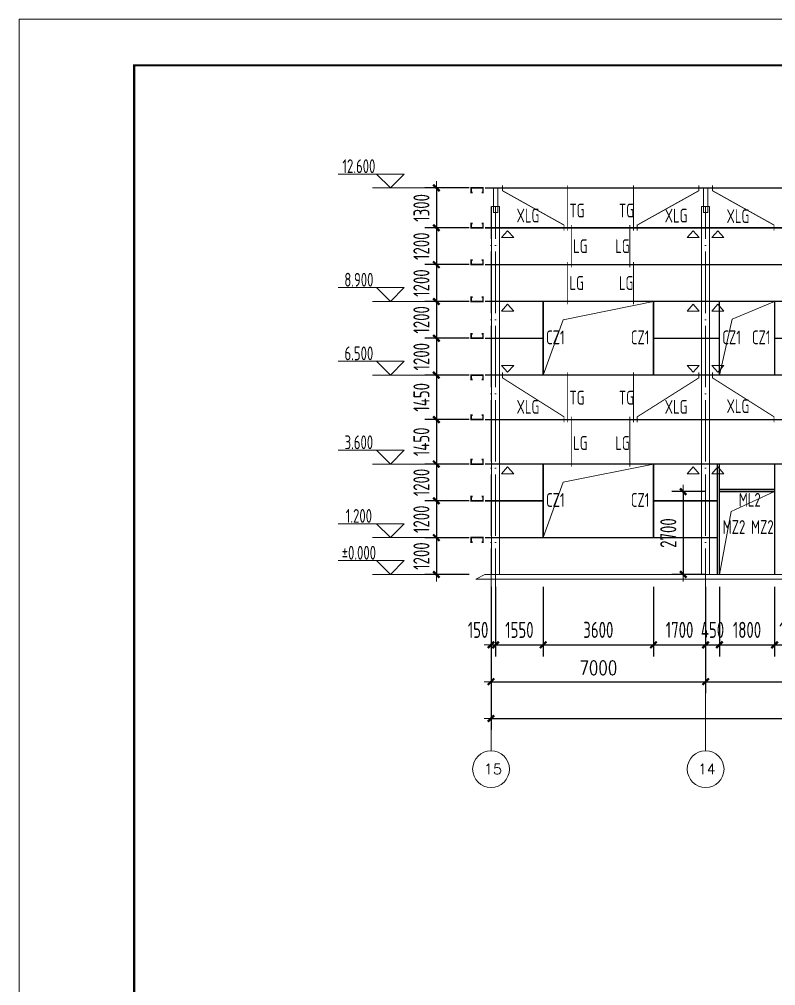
# Model space of a CAD drawing. Header units: millimetres. Extents: x 19781 to 898973, y -947928 to -267362.
# Drawn here: x 431826 to 456498, y -672731 to -641231 of the extents above; entities that cross this region are included whole.
import ezdxf
from ezdxf.enums import TextEntityAlignment as Align

# ---------------------------------------------------------------- set-up
doc = ezdxf.new("R2010")
doc.units = ezdxf.units.MM
doc.header["$LTSCALE"] = 100
doc.linetypes.add('DOTE', pattern=[2.42, 2, -0.2, 0.02, -0.2])
doc.layers.get('0').update_dxf_attribs({"lineweight": 18})
for name, color, linetype, lineweight in [('10', 7, 'Continuous', 18), ('11000', 4, 'Continuous', 18), ('14', 2, 'Continuous', 18), ('621', 2, 'Continuous', 18), ('AXIS', 3, 'Continuous', 18), ('AXIS_TEXT', 7, 'Continuous', 18), ('BORDER', 7, 'Continuous', 18), ('DOTE', 1, 'DOTE', 18), ('PUB_DIM', 3, 'Continuous', 18), ('PUB_TEXT', 7, 'Continuous', 18), ('数字', 3, 'Continuous', 20), ('构件号', 1, 'Continuous', 18), ('系杆支撑', 2, 'Continuous', 18)]:
    doc.layers.add(name, color=color, linetype=linetype, lineweight=lineweight)
doc.styles.add('_TCH_AXIS', font='complex.shx', dxfattribs={"bigfont": 'gbcbig.shx'})
doc.styles.add('COMPLEX', font='complex.shx', dxfattribs={"bigfont": 'gbcbig.shx'})
doc.styles.add('dim_font', font='simplex.shx', dxfattribs={"width": 0.8, "bigfont": 'gbcbig.shx'})
doc.styles.add('TSSD_REIN', font='tssdeng.shx', dxfattribs={"width": 0.7, "bigfont": 'hztxt.shx'})
doc.dimstyles.new('DIMN150', dxfattribs={"dimscale": 1.5, "dimtxt": 300, "dimasz": 1, "dimexe": 250, "dimexo": 300, "dimgap": 150, "dimtad": 1, "dimdec": 0, "dimzin": 0, "dimdsep": 46, "dimtxsty": 'dim_font', "dimblk": '_CAXARROW', "dimcen": 0.09, "dimdle": 2, "dimclrt": 7, "dimadec": 0, "dimazin": 0, "dimtfac": 1, "dimtdec": 0, "dimtix": 1, "dimtmove": 2, "dimatfit": 3, "dimfxl": 1, "dimtolj": 1, "dimtzin": 0, "dimarcsym": 0})

# ---------------------------------------------------------------- blocks, each defined once
blk = doc.blocks.new('_DIMX')
blk.add_line((-150, 0), (150, 0))
blk.add_lwpolyline([(-70, -70, 50, 50, 0), (70, 70, 50, 50, 0)], format="xyseb")
blk = doc.blocks.new('*X186')
at = {"layer": 'AXIS', "color": 0, "lineweight": -2, "transparency": 16777216}
for p, q in [((447213, -660934), (447213, -663196)), ((454213, -660934), (454213, -663196)), ((447215, -662821), (454212, -662821))]:
    blk.add_line(p, q, dxfattribs=at)
at = {"layer": 'AXIS', "color": 0, "lineweight": -2, "transparency": 16777216, "xscale": 1.5, "yscale": 1.5, "zscale": 1.5, "rotation": 180}
blk.add_blockref('_DIMX', (447213, -662821), dxfattribs=at)
at = {"layer": 'AXIS', "color": 0, "lineweight": -2, "transparency": 16777216, "xscale": 1.5, "yscale": 1.5, "zscale": 1.5}
blk.add_blockref('_DIMX', (454213, -662821), dxfattribs=at)
at = {"layer": 'AXIS', "color": 7, "transparency": 16777216, "insert": (450713, -662371), "char_height": 450, "width": 3805.71, "attachment_point": 5, "style": 'dim_font'}
blk.add_mtext('7000', dxfattribs=at)
blk = doc.blocks.new('_CAXARROW')
blk.add_hatch(color=0).paths.add_polyline_path([(0, 0), (-1, 0.125), (-1, -0.125)], flags=0)
blk = doc.blocks.new('*X187')
at = {"layer": 'AXIS', "color": 0, "lineweight": -2, "transparency": 16777216}
for p, q in [((454213, -660934), (454213, -663196)), ((461213, -660934), (461213, -663196)), ((454215, -662821), (461212, -662821))]:
    blk.add_line(p, q, dxfattribs=at)
at = {"layer": 'AXIS', "color": 0, "lineweight": -2, "transparency": 16777216, "xscale": 1.5, "yscale": 1.5, "zscale": 1.5, "rotation": 180}
blk.add_blockref('_DIMX', (454213, -662821), dxfattribs=at)
at = {"layer": 'AXIS', "color": 0, "lineweight": -2, "transparency": 16777216, "xscale": 1.5, "yscale": 1.5, "zscale": 1.5}
blk.add_blockref('_DIMX', (461213, -662821), dxfattribs=at)
at = {"layer": 'AXIS', "color": 7, "transparency": 16777216, "insert": (457713, -662371), "char_height": 450, "width": 3805.71, "attachment_point": 5, "style": 'dim_font'}
blk.add_mtext('7000', dxfattribs=at)
blk = doc.blocks.new('*X200')
at = {"layer": 'AXIS', "color": 0, "lineweight": -2, "transparency": 16777216}
for p, q in [((447213, -661234), (447213, -664396)), ((545213, -661234), (545213, -664396)), ((447215, -664021), (545212, -664021))]:
    blk.add_line(p, q, dxfattribs=at)
at = {"layer": 'AXIS', "color": 0, "lineweight": -2, "transparency": 16777216, "xscale": 1.5, "yscale": 1.5, "zscale": 1.5, "rotation": 180}
blk.add_blockref('_DIMX', (447213, -664021), dxfattribs=at)
at = {"layer": 'AXIS', "color": 0, "lineweight": -2, "transparency": 16777216, "xscale": 1.5, "yscale": 1.5, "zscale": 1.5}
blk.add_blockref('_DIMX', (545213, -664021), dxfattribs=at)
at = {"layer": 'AXIS', "color": 7, "transparency": 16777216, "insert": (496213, -663571), "char_height": 450, "width": 4834.29, "attachment_point": 5, "style": 'dim_font'}
blk.add_mtext('98000', dxfattribs=at)
blk = doc.blocks.new('*X201')
at = {"layer": 'AXIS', "color": 0, "lineweight": -2, "transparency": 16777216}
for p, q in [((447213, -659734), (447213, -661996)), ((447363, -659734), (447363, -661996)), ((447212, -661621), (447210, -661621)), ((447213, -661621), (447363, -661621)), ((447365, -661621), (447366, -661621))]:
    blk.add_line(p, q, dxfattribs=at)
at = {"layer": 'AXIS', "color": 0, "lineweight": -2, "transparency": 16777216, "xscale": 1.5, "yscale": 1.5, "zscale": 1.5}
blk.add_blockref('_DIMX', (447213, -661621), dxfattribs=at)
at = {"layer": 'AXIS', "color": 0, "lineweight": -2, "transparency": 16777216, "xscale": 1.5, "yscale": 1.5, "zscale": 1.5, "rotation": 180}
blk.add_blockref('_DIMX', (447363, -661621), dxfattribs=at)
at = {"layer": 'AXIS', "color": 7, "transparency": 16777216, "insert": (446790, -661133), "char_height": 525, "width": 2677.5, "attachment_point": 5, "style": 'TSSD_REIN'}
blk.add_mtext('150', dxfattribs=at)
blk = doc.blocks.new('*X746')
at = {"layer": 'AXIS', "color": 0, "lineweight": -2, "transparency": 16777216}
for p, q in [((446501, -646727), (445054, -646727)), ((445429, -646725), (445429, -646724)), ((445429, -646727), (445429, -648027)), ((446501, -648027), (445054, -648027)), ((445429, -648028), (445429, -648030))]:
    blk.add_line(p, q, dxfattribs=at)
at = {"layer": 'AXIS', "color": 0, "lineweight": -2, "transparency": 16777216, "xscale": 1.5, "yscale": 1.5, "zscale": 1.5}
for p, rotation in [((445429, -646727), 270), ((445429, -648027), 90)]:
    blk.add_blockref('_DIMX', p, dxfattribs=dict(at, rotation=rotation))
at = {"layer": 'AXIS', "color": 7, "transparency": 16777216, "insert": (444942, -647377), "char_height": 525, "width": 3727.5, "attachment_point": 5, "rotation": 90, "style": 'TSSD_REIN'}
blk.add_mtext('1300', dxfattribs=at)
blk = doc.blocks.new('*X747')
at = {"layer": 'AXIS', "color": 0, "lineweight": -2, "transparency": 16777216}
for p, q in [((446501, -648027), (445054, -648027)), ((445429, -648025), (445429, -648024)), ((445429, -648027), (445429, -649227)), ((446501, -649227), (445054, -649227)), ((445429, -649228), (445429, -649230))]:
    blk.add_line(p, q, dxfattribs=at)
at = {"layer": 'AXIS', "color": 0, "lineweight": -2, "transparency": 16777216, "xscale": 1.5, "yscale": 1.5, "zscale": 1.5}
for p, rotation in [((445429, -648027), 270), ((445429, -649227), 90)]:
    blk.add_blockref('_DIMX', p, dxfattribs=dict(at, rotation=rotation))
at = {"layer": 'AXIS', "color": 7, "transparency": 16777216, "insert": (444942, -648627), "char_height": 525, "width": 3727.5, "attachment_point": 5, "rotation": 90, "style": 'TSSD_REIN'}
blk.add_mtext('1200', dxfattribs=at)
blk = doc.blocks.new('*X748')
at = {"layer": 'AXIS', "color": 0, "lineweight": -2, "transparency": 16777216}
for p, q in [((446501, -649227), (445054, -649227)), ((445429, -649225), (445429, -649224)), ((445429, -649227), (445429, -650427)), ((446501, -650427), (445054, -650427)), ((445429, -650428), (445429, -650430))]:
    blk.add_line(p, q, dxfattribs=at)
at = {"layer": 'AXIS', "color": 0, "lineweight": -2, "transparency": 16777216, "xscale": 1.5, "yscale": 1.5, "zscale": 1.5}
for p, rotation in [((445429, -649227), 270), ((445429, -650427), 90)]:
    blk.add_blockref('_DIMX', p, dxfattribs=dict(at, rotation=rotation))
at = {"layer": 'AXIS', "color": 7, "transparency": 16777216, "insert": (444942, -649827), "char_height": 525, "width": 3727.5, "attachment_point": 5, "rotation": 90, "style": 'TSSD_REIN'}
blk.add_mtext('1200', dxfattribs=at)
blk = doc.blocks.new('*X749')
at = {"layer": 'AXIS', "color": 0, "lineweight": -2, "transparency": 16777216}
for p, q in [((446501, -650427), (445054, -650427)), ((445429, -650425), (445429, -650424)), ((445429, -650427), (445429, -651627)), ((446501, -651627), (445054, -651627)), ((445429, -651628), (445429, -651630))]:
    blk.add_line(p, q, dxfattribs=at)
at = {"layer": 'AXIS', "color": 0, "lineweight": -2, "transparency": 16777216, "xscale": 1.5, "yscale": 1.5, "zscale": 1.5}
for p, rotation in [((445429, -650427), 270), ((445429, -651627), 90)]:
    blk.add_blockref('_DIMX', p, dxfattribs=dict(at, rotation=rotation))
at = {"layer": 'AXIS', "color": 7, "transparency": 16777216, "insert": (444942, -651027), "char_height": 525, "width": 3727.5, "attachment_point": 5, "rotation": 90, "style": 'TSSD_REIN'}
blk.add_mtext('1200', dxfattribs=at)
blk = doc.blocks.new('*X750')
at = {"layer": 'AXIS', "color": 0, "lineweight": -2, "transparency": 16777216}
for p, q in [((446501, -651627), (445054, -651627)), ((445429, -651625), (445429, -651624)), ((445429, -651627), (445429, -652827)), ((446501, -652827), (445054, -652827)), ((445429, -652828), (445429, -652830))]:
    blk.add_line(p, q, dxfattribs=at)
at = {"layer": 'AXIS', "color": 0, "lineweight": -2, "transparency": 16777216, "xscale": 1.5, "yscale": 1.5, "zscale": 1.5}
for p, rotation in [((445429, -651627), 270), ((445429, -652827), 90)]:
    blk.add_blockref('_DIMX', p, dxfattribs=dict(at, rotation=rotation))
at = {"layer": 'AXIS', "color": 7, "transparency": 16777216, "insert": (444942, -652227), "char_height": 525, "width": 3727.5, "attachment_point": 5, "rotation": 90, "style": 'TSSD_REIN'}
blk.add_mtext('1200', dxfattribs=at)
blk = doc.blocks.new('*X751')
at = {"layer": 'AXIS', "color": 0, "lineweight": -2, "transparency": 16777216}
for p, q in [((446501, -652827), (445054, -652827)), ((445429, -652828), (445429, -654275)), ((446501, -654277), (445054, -654277))]:
    blk.add_line(p, q, dxfattribs=at)
at = {"layer": 'AXIS', "color": 0, "lineweight": -2, "transparency": 16777216, "xscale": 1.5, "yscale": 1.5, "zscale": 1.5}
for p, rotation in [((445429, -652827), 90), ((445429, -654277), 270)]:
    blk.add_blockref('_DIMX', p, dxfattribs=dict(at, rotation=rotation))
at = {"layer": 'AXIS', "color": 7, "transparency": 16777216, "insert": (444942, -653552), "char_height": 525, "width": 3727.5, "attachment_point": 5, "rotation": 90, "style": 'TSSD_REIN'}
blk.add_mtext('1450', dxfattribs=at)
blk = doc.blocks.new('*X752')
at = {"layer": 'AXIS', "color": 0, "lineweight": -2, "transparency": 16777216}
for p, q in [((446501, -654277), (445054, -654277)), ((445429, -654278), (445429, -655725)), ((446501, -655727), (445054, -655727))]:
    blk.add_line(p, q, dxfattribs=at)
at = {"layer": 'AXIS', "color": 0, "lineweight": -2, "transparency": 16777216, "xscale": 1.5, "yscale": 1.5, "zscale": 1.5}
for p, rotation in [((445429, -654277), 90), ((445429, -655727), 270)]:
    blk.add_blockref('_DIMX', p, dxfattribs=dict(at, rotation=rotation))
at = {"layer": 'AXIS', "color": 7, "transparency": 16777216, "insert": (444942, -655002), "char_height": 525, "width": 3727.5, "attachment_point": 5, "rotation": 90, "style": 'TSSD_REIN'}
blk.add_mtext('1450', dxfattribs=at)
blk = doc.blocks.new('*X753')
at = {"layer": 'AXIS', "color": 0, "lineweight": -2, "transparency": 16777216}
for p, q in [((446501, -655727), (445054, -655727)), ((445429, -655725), (445429, -655724)), ((445429, -655727), (445429, -656927)), ((446501, -656927), (445054, -656927)), ((445429, -656928), (445429, -656930))]:
    blk.add_line(p, q, dxfattribs=at)
at = {"layer": 'AXIS', "color": 0, "lineweight": -2, "transparency": 16777216, "xscale": 1.5, "yscale": 1.5, "zscale": 1.5}
for p, rotation in [((445429, -655727), 270), ((445429, -656927), 90)]:
    blk.add_blockref('_DIMX', p, dxfattribs=dict(at, rotation=rotation))
at = {"layer": 'AXIS', "color": 7, "transparency": 16777216, "insert": (444942, -656327), "char_height": 525, "width": 3727.5, "attachment_point": 5, "rotation": 90, "style": 'TSSD_REIN'}
blk.add_mtext('1200', dxfattribs=at)
blk = doc.blocks.new('*X754')
at = {"layer": 'AXIS', "color": 0, "lineweight": -2, "transparency": 16777216}
for p, q in [((446501, -656927), (445054, -656927)), ((445429, -656925), (445429, -656924)), ((445429, -656927), (445429, -658127)), ((446501, -658127), (445054, -658127)), ((445429, -658128), (445429, -658130))]:
    blk.add_line(p, q, dxfattribs=at)
at = {"layer": 'AXIS', "color": 0, "lineweight": -2, "transparency": 16777216, "xscale": 1.5, "yscale": 1.5, "zscale": 1.5}
for p, rotation in [((445429, -656927), 270), ((445429, -658127), 90)]:
    blk.add_blockref('_DIMX', p, dxfattribs=dict(at, rotation=rotation))
at = {"layer": 'AXIS', "color": 7, "transparency": 16777216, "insert": (444942, -657527), "char_height": 525, "width": 3727.5, "attachment_point": 5, "rotation": 90, "style": 'TSSD_REIN'}
blk.add_mtext('1200', dxfattribs=at)
blk = doc.blocks.new('*X755')
at = {"layer": 'AXIS', "color": 0, "lineweight": -2, "transparency": 16777216}
for p, q in [((446501, -658127), (445054, -658127)), ((445429, -658125), (445429, -658124)), ((445429, -658127), (445429, -659327)), ((446501, -659327), (445054, -659327)), ((445429, -659328), (445429, -659330))]:
    blk.add_line(p, q, dxfattribs=at)
at = {"layer": 'AXIS', "color": 0, "lineweight": -2, "transparency": 16777216, "xscale": 1.5, "yscale": 1.5, "zscale": 1.5}
for p, rotation in [((445429, -658127), 270), ((445429, -659327), 90)]:
    blk.add_blockref('_DIMX', p, dxfattribs=dict(at, rotation=rotation))
at = {"layer": 'AXIS', "color": 7, "transparency": 16777216, "insert": (444942, -658727), "char_height": 525, "width": 3727.5, "attachment_point": 5, "rotation": 90, "style": 'TSSD_REIN'}
blk.add_mtext('1200', dxfattribs=at)
blk = doc.blocks.new('*X759')
at = {"layer": 'AXIS', "color": 0, "lineweight": -2, "transparency": 16777216}
for p, q in [((447363, -659734), (447363, -661996)), ((448913, -659734), (448913, -661996)), ((447365, -661621), (448912, -661621))]:
    blk.add_line(p, q, dxfattribs=at)
at = {"layer": 'AXIS', "color": 0, "lineweight": -2, "transparency": 16777216, "xscale": 1.5, "yscale": 1.5, "zscale": 1.5, "rotation": 180}
blk.add_blockref('_DIMX', (447363, -661621), dxfattribs=at)
at = {"layer": 'AXIS', "color": 0, "lineweight": -2, "transparency": 16777216, "xscale": 1.5, "yscale": 1.5, "zscale": 1.5}
blk.add_blockref('_DIMX', (448913, -661621), dxfattribs=at)
at = {"layer": 'AXIS', "color": 7, "transparency": 16777216, "insert": (448138, -661133), "char_height": 525, "width": 3727.5, "attachment_point": 5, "style": 'TSSD_REIN'}
blk.add_mtext('1550', dxfattribs=at)
blk = doc.blocks.new('*X760')
at = {"layer": 'AXIS', "color": 0, "lineweight": -2, "transparency": 16777216}
for p, q in [((448913, -659734), (448913, -661996)), ((452513, -659734), (452513, -661996)), ((448915, -661621), (452512, -661621))]:
    blk.add_line(p, q, dxfattribs=at)
at = {"layer": 'AXIS', "color": 0, "lineweight": -2, "transparency": 16777216, "xscale": 1.5, "yscale": 1.5, "zscale": 1.5, "rotation": 180}
blk.add_blockref('_DIMX', (448913, -661621), dxfattribs=at)
at = {"layer": 'AXIS', "color": 0, "lineweight": -2, "transparency": 16777216, "xscale": 1.5, "yscale": 1.5, "zscale": 1.5}
blk.add_blockref('_DIMX', (452513, -661621), dxfattribs=at)
at = {"layer": 'AXIS', "color": 7, "transparency": 16777216, "insert": (450713, -661133), "char_height": 525, "width": 3885, "attachment_point": 5, "style": 'TSSD_REIN'}
blk.add_mtext('3600', dxfattribs=at)
blk = doc.blocks.new('*X761')
at = {"layer": 'AXIS', "color": 0, "lineweight": -2, "transparency": 16777216}
for p, q in [((452513, -659734), (452513, -661996)), ((454213, -659734), (454213, -661996)), ((452515, -661621), (454212, -661621))]:
    blk.add_line(p, q, dxfattribs=at)
at = {"layer": 'AXIS', "color": 0, "lineweight": -2, "transparency": 16777216, "xscale": 1.5, "yscale": 1.5, "zscale": 1.5, "rotation": 180}
blk.add_blockref('_DIMX', (452513, -661621), dxfattribs=at)
at = {"layer": 'AXIS', "color": 0, "lineweight": -2, "transparency": 16777216, "xscale": 1.5, "yscale": 1.5, "zscale": 1.5}
blk.add_blockref('_DIMX', (454213, -661621), dxfattribs=at)
at = {"layer": 'AXIS', "color": 7, "transparency": 16777216, "insert": (453363, -661133), "char_height": 525, "width": 3727.5, "attachment_point": 5, "style": 'TSSD_REIN'}
blk.add_mtext('1700', dxfattribs=at)
blk = doc.blocks.new('*X762')
at = {"layer": 'AXIS', "color": 0, "lineweight": -2, "transparency": 16777216}
for p, q in [((454213, -659734), (454213, -661996)), ((454663, -659734), (454663, -661996)), ((454212, -661621), (454210, -661621)), ((454213, -661621), (454663, -661621)), ((454665, -661621), (454666, -661621))]:
    blk.add_line(p, q, dxfattribs=at)
at = {"layer": 'AXIS', "color": 0, "lineweight": -2, "transparency": 16777216, "xscale": 1.5, "yscale": 1.5, "zscale": 1.5}
blk.add_blockref('_DIMX', (454213, -661621), dxfattribs=at)
at = {"layer": 'AXIS', "color": 0, "lineweight": -2, "transparency": 16777216, "xscale": 1.5, "yscale": 1.5, "zscale": 1.5, "rotation": 180}
blk.add_blockref('_DIMX', (454663, -661621), dxfattribs=at)
at = {"layer": 'AXIS', "color": 7, "transparency": 16777216, "insert": (454438, -661133), "char_height": 525, "width": 2835, "attachment_point": 5, "style": 'TSSD_REIN'}
blk.add_mtext('450', dxfattribs=at)
blk = doc.blocks.new('*X763')
at = {"layer": 'AXIS', "color": 0, "lineweight": -2, "transparency": 16777216}
for p, q in [((454663, -659734), (454663, -661996)), ((456463, -659734), (456463, -661996)), ((454665, -661621), (456462, -661621))]:
    blk.add_line(p, q, dxfattribs=at)
at = {"layer": 'AXIS', "color": 0, "lineweight": -2, "transparency": 16777216, "xscale": 1.5, "yscale": 1.5, "zscale": 1.5, "rotation": 180}
blk.add_blockref('_DIMX', (454663, -661621), dxfattribs=at)
at = {"layer": 'AXIS', "color": 0, "lineweight": -2, "transparency": 16777216, "xscale": 1.5, "yscale": 1.5, "zscale": 1.5}
blk.add_blockref('_DIMX', (456463, -661621), dxfattribs=at)
at = {"layer": 'AXIS', "color": 7, "transparency": 16777216, "insert": (455563, -661133), "char_height": 525, "width": 3727.5, "attachment_point": 5, "style": 'TSSD_REIN'}
blk.add_mtext('1800', dxfattribs=at)
blk = doc.blocks.new('*X764')
at = {"layer": 'AXIS', "color": 0, "lineweight": -2, "transparency": 16777216}
for p, q in [((456463, -659734), (456463, -661996)), ((457613, -659734), (457613, -661996)), ((456462, -661621), (456460, -661621)), ((456463, -661621), (457613, -661621)), ((457615, -661621), (457616, -661621))]:
    blk.add_line(p, q, dxfattribs=at)
at = {"layer": 'AXIS', "color": 0, "lineweight": -2, "transparency": 16777216, "xscale": 1.5, "yscale": 1.5, "zscale": 1.5}
blk.add_blockref('_DIMX', (456463, -661621), dxfattribs=at)
at = {"layer": 'AXIS', "color": 0, "lineweight": -2, "transparency": 16777216, "xscale": 1.5, "yscale": 1.5, "zscale": 1.5, "rotation": 180}
blk.add_blockref('_DIMX', (457613, -661621), dxfattribs=at)
at = {"layer": 'AXIS', "color": 7, "transparency": 16777216, "insert": (457038, -661133), "char_height": 525, "width": 3727.5, "attachment_point": 5, "style": 'TSSD_REIN'}
blk.add_mtext('1150', dxfattribs=at)
blk = doc.blocks.new('*X803')
at = {"layer": 'AXIS', "color": 0, "lineweight": -2, "transparency": 16777216}
for p, q in [((454213, -656627), (453107, -656627)), ((453482, -656628), (453482, -659325)), ((454213, -659327), (453107, -659327))]:
    blk.add_line(p, q, dxfattribs=at)
at = {"layer": 'AXIS', "color": 0, "lineweight": -2, "transparency": 16777216, "xscale": 1.5, "yscale": 1.5, "zscale": 1.5}
for p, rotation in [((453482, -656627), 90), ((453482, -659327), 270)]:
    blk.add_blockref('_DIMX', p, dxfattribs=dict(at, rotation=rotation))
at = {"layer": 'AXIS', "color": 7, "transparency": 16777216, "insert": (452995, -657977), "char_height": 525, "width": 3885, "attachment_point": 5, "rotation": 90, "style": 'TSSD_REIN'}
blk.add_mtext('2700', dxfattribs=at)
blk = doc.blocks.new('_AXISO')
blk.add_circle((0, 0), 0.5)
at = {"layer": 'AXIS_TEXT', "style": 'COMPLEX', "width": 1.04167}
blk.add_attdef('A', (-0.25, -0.28), '', height=0.56, dxfattribs=at)

msp = doc.modelspace()

# ---------------------------------------------------------------- linework, layer by layer
at = {"layer": '10', "ltscale": 100}
for points in [[(447233.21, -647326.53), (447493.21, -647326.53), (447493.21, -659326.53), (447233.21, -659326.53)], [(454083.21, -647326.53), (454343.21, -647326.53), (454343.21, -659326.53), (454083.21, -659326.53)]]:
    msp.add_lwpolyline(points, close=True, dxfattribs=at)
at = {"layer": '11000', "ltscale": 100}
msp.add_lwpolyline([(447013.21, -659326.53), (545413.21, -659326.53), (545713.21, -659476.53), (446713.21, -659476.53)], close=True, dxfattribs=at)
at = {"layer": '14', "ltscale": 100}
for p, q in [((449564.21, -651022.53), (452513.21, -650426.53)), ((455073.21, -651007.53), (456463.21, -650426.53)), ((448913.21, -652826.53), (449564.21, -651022.53)), ((454663.21, -652826.53), (455073.21, -651007.53)), ((449564.21, -656322.53), (452513.21, -655726.53)), ((448913.21, -658126.53), (449564.21, -656322.53)), ((455049.21, -657271.53), (456463.21, -656626.53)), ((454663.21, -659326.53), (455049.21, -657271.53))]:
    msp.add_line(p, q, dxfattribs=at)
for points in [[(447438.21, -647526.53), (447438.21, -646726.53), (447288.21, -646726.53), (447288.21, -647526.53)], [(454288.21, -647526.53), (454288.21, -646726.53), (454138.21, -646726.53), (454138.21, -647526.53)]]:
    msp.add_lwpolyline(points, close=True, dxfattribs=at)
at = {"layer": '621'}
for points in [[(446615.21, -646870.53, 54, 54, 0), (446567.21, -646870.53, 54, 54, 0), (446567.21, -646726.53, 54, 54, 0), (446951.21, -646726.53, 54, 54, 0), (446951.21, -646870.53, 54, 54, 0), (446903.21, -646870.53, 54, 54, 0)], [(446615.21, -647882.53, 54, 54, 0), (446567.21, -647882.53, 54, 54, 0), (446567.21, -648026.53, 54, 54, 0), (446951.21, -648026.53, 54, 54, 0), (446951.21, -647882.53, 54, 54, 0), (446903.21, -647882.53, 54, 54, 0)], [(446615.21, -649082.53, 54, 54, 0), (446567.21, -649082.53, 54, 54, 0), (446567.21, -649226.53, 54, 54, 0), (446951.21, -649226.53, 54, 54, 0), (446951.21, -649082.53, 54, 54, 0), (446903.21, -649082.53, 54, 54, 0)], [(446615.21, -650282.53, 54, 54, 0), (446567.21, -650282.53, 54, 54, 0), (446567.21, -650426.53, 54, 54, 0), (446951.21, -650426.53, 54, 54, 0), (446951.21, -650282.53, 54, 54, 0), (446903.21, -650282.53, 54, 54, 0)], [(446615.21, -651482.53, 54, 54, 0), (446567.21, -651482.53, 54, 54, 0), (446567.21, -651626.53, 54, 54, 0), (446951.21, -651626.53, 54, 54, 0), (446951.21, -651482.53, 54, 54, 0), (446903.21, -651482.53, 54, 54, 0)], [(446615.21, -652970.53, 54, 54, 0), (446567.21, -652970.53, 54, 54, 0), (446567.21, -652826.53, 54, 54, 0), (446951.21, -652826.53, 54, 54, 0), (446951.21, -652970.53, 54, 54, 0), (446903.21, -652970.53, 54, 54, 0)], [(446615.21, -654132.53, 54, 54, 0), (446567.21, -654132.53, 54, 54, 0), (446567.21, -654276.53, 54, 54, 0), (446951.21, -654276.53, 54, 54, 0), (446951.21, -654132.53, 54, 54, 0), (446903.21, -654132.53, 54, 54, 0)], [(446615.21, -655582.53, 54, 54, 0), (446567.21, -655582.53, 54, 54, 0), (446567.21, -655726.53, 54, 54, 0), (446951.21, -655726.53, 54, 54, 0), (446951.21, -655582.53, 54, 54, 0), (446903.21, -655582.53, 54, 54, 0)], [(446615.21, -656782.53, 54, 54, 0), (446567.21, -656782.53, 54, 54, 0), (446567.21, -656926.53, 54, 54, 0), (446951.21, -656926.53, 54, 54, 0), (446951.21, -656782.53, 54, 54, 0), (446903.21, -656782.53, 54, 54, 0)], [(446615.21, -658270.53, 54, 54, 0), (446567.21, -658270.53, 54, 54, 0), (446567.21, -658126.53, 54, 54, 0), (446951.21, -658126.53, 54, 54, 0), (446951.21, -658270.53, 54, 54, 0), (446903.21, -658270.53, 54, 54, 0)]]:
    msp.add_lwpolyline(points, format="xyseb", dxfattribs=at)
at = {"layer": 'AXIS'}
for p, q in [((447213.21, -660483.53), (447213.21, -665070.53)), ((454213.21, -660483.53), (454213.21, -665070.53))]:
    msp.add_line(p, q, dxfattribs=at)
at = {"layer": 'BORDER'}
msp.add_lwpolyline([(431826, -704230.53), (431826, -641230.53), (565476, -641230.53), (565476, -704230.53)], close=True, dxfattribs=at)
msp.add_lwpolyline([(435576, -702730.53, 75, 75, 0), (435576, -642730.53, 75, 75, 0), (563976, -642730.53, 75, 75, 0), (563976, -702730.53, 75, 75, 0)], format="xyseb", close=True, dxfattribs=at)
at = {"layer": 'DOTE', "linetype": 'DOTE', "ltscale": 10}
for p, q in [((447213.21, -660483.53), (447213.21, -647326.53)), ((447363.21, -660483.53), (447363.21, -647326.53)), ((454213.21, -660483.53), (454213.21, -647326.53))]:
    msp.add_line(p, q, dxfattribs=at)
at = {"layer": 'PUB_DIM', "color": 3, "linetype": 'Continuous'}
for p, q in [((444382.18, -646276.39), (442223.21, -646276.39)), ((443481.91, -646276.39), (443932.04, -646726.53)), ((443932.04, -646726.53), (444382.18, -646276.39)), ((444382.18, -649976.39), (442223.21, -649976.39)), ((443481.91, -649976.39), (443932.04, -650426.53)), ((443932.04, -650426.53), (444382.18, -649976.39)), ((444382.18, -652376.39), (442223.21, -652376.39)), ((443481.91, -652376.39), (443932.04, -652826.53)), ((443932.04, -652826.53), (444382.18, -652376.39)), ((444382.18, -655276.39), (442223.21, -655276.39)), ((443481.91, -655276.39), (443932.04, -655726.53)), ((443932.04, -655726.53), (444382.18, -655276.39)), ((444382.18, -657676.39), (442223.21, -657676.39)), ((443481.91, -657676.39), (443932.04, -658126.53)), ((443932.04, -658126.53), (444382.18, -657676.39)), ((444382.18, -658876.39), (442223.21, -658876.39)), ((443481.91, -658876.39), (443932.04, -659326.53)), ((443932.04, -659326.53), (444382.18, -658876.39))]:
    msp.add_line(p, q, dxfattribs=at)
at = {"layer": 'PUB_DIM', "color": 6, "linetype": 'Continuous'}
for points in [[(447557.2, -648342.53), (447755.56, -648119.91), (447953.91, -648342.53)], [(453609.2, -648342.53), (453807.56, -648119.91), (454005.91, -648342.53)], [(454412.2, -648342.53), (454610.56, -648119.91), (454808.91, -648342.53)], [(447557.2, -650742.53), (447755.56, -650519.91), (447953.91, -650742.53)], [(453609.2, -650742.53), (453807.56, -650519.91), (454005.91, -650742.53)], [(454412.2, -650742.53), (454610.56, -650519.91), (454808.91, -650742.53)], [(447557.2, -652510.53), (447755.56, -652733.15), (447953.91, -652510.53)], [(453609.2, -652510.53), (453807.56, -652733.15), (454005.91, -652510.53)], [(454412.2, -652510.53), (454610.56, -652733.15), (454808.91, -652510.53)], [(447557.2, -656042.53), (447755.56, -655819.91), (447953.91, -656042.53)], [(453609.2, -656042.53), (453807.56, -655819.91), (454005.91, -656042.53)], [(454412.2, -656042.53), (454610.56, -655819.91), (454808.91, -656042.53)]]:
    msp.add_lwpolyline(points, close=True, dxfattribs=at)
at = {"layer": 'PUB_TEXT', "color": 3, "linetype": 'Continuous'}
for p, q in [((443345.92, -646726.53), (445211.21, -646726.53)), ((443345.92, -650426.53), (445211.21, -650426.53)), ((443345.92, -652826.53), (445211.21, -652826.53)), ((443345.92, -655726.53), (445211.21, -655726.53)), ((443345.92, -658126.53), (445211.21, -658126.53)), ((443345.92, -659326.53), (445211.21, -659326.53))]:
    msp.add_line(p, q, dxfattribs=at)
at = {"layer": '构件号'}
for points in [[(545413.21, -646726.53, 45, 45, 0), (447013.21, -646726.53, 45, 45, 0)], [(545413.21, -648026.53, 45, 45, 0), (447013.21, -648026.53, 45, 45, 0)], [(545413.21, -649226.53, 45, 45, 0), (447013.21, -649226.53, 45, 45, 0)], [(545413.21, -650426.53, 45, 45, 0), (447013.21, -650426.53, 45, 45, 0)], [(448913.21, -652826.53, 45, 45, 0), (448913.21, -650426.53, 45, 45, 0)], [(452513.21, -652826.53, 45, 45, 0), (452513.21, -650426.53, 45, 45, 0)], [(454663.21, -652826.53, 45, 45, 0), (454663.21, -650426.53, 45, 45, 0)], [(456463.21, -652826.53, 45, 45, 0), (456463.21, -650426.53, 45, 45, 0)], [(448913.21, -651626.53, 45, 45, 0), (447013.21, -651626.53, 45, 45, 0)], [(454663.21, -651626.53, 45, 45, 0), (452513.21, -651626.53, 45, 45, 0)], [(457613.21, -651626.53, 45, 45, 0), (456463.21, -651626.53, 45, 45, 0)], [(545413.21, -652826.53, 45, 45, 0), (447013.21, -652826.53, 45, 45, 0)], [(545413.21, -654276.53, 45, 45, 0), (447013.21, -654276.53, 45, 45, 0)], [(462143.21, -655726.53, 45, 45, 0), (447013.21, -655726.53, 45, 45, 0)], [(448913.21, -658126.53, 45, 45, 0), (448913.21, -655726.53, 45, 45, 0)], [(452513.21, -658126.53, 45, 45, 0), (452513.21, -655726.53, 45, 45, 0)], [(454593.21, -659326.53, 45, 45, 0), (454593.21, -655726.53, 45, 45, 0)], [(454663.21, -659326.53, 45, 45, 0), (454663.21, -655726.53, 45, 45, 0)], [(456463.21, -659326.53, 45, 45, 0), (456463.21, -655726.53, 45, 45, 0)], [(456463.21, -656556.53, 45, 45, 0), (454663.21, -656556.53, 45, 45, 0)], [(456463.21, -656626.53, 45, 45, 0), (454663.21, -656626.53, 45, 45, 0)], [(448913.21, -656926.53, 45, 45, 0), (447013.21, -656926.53, 45, 45, 0)], [(454593.21, -656926.53, 45, 45, 0), (452513.21, -656926.53, 45, 45, 0)], [(454593.21, -658126.53, 45, 45, 0), (447013.21, -658126.53, 45, 45, 0)]]:
    msp.add_lwpolyline(points, format="xyseb", dxfattribs=at)
at = {"layer": '系杆支撑'}
for points in [[(447583.21, -646636.71, 30, 30, 0), (447583.21, -646816.34, 30, 30, 0), (449593.09, -647936.36, 30, 30, 0), (449593.09, -648116.69, 30, 30, 0)], [(449713.09, -648116.69, 30, 30, 0), (449713.09, -646636.71, 30, 30, 0)], [(451863.33, -648116.69, 30, 30, 0), (451863.33, -646636.71, 30, 30, 0)], [(453993.21, -646636.71, 30, 30, 0), (453993.21, -646816.34, 30, 30, 0), (451983.33, -647936.36, 30, 30, 0), (451983.33, -648116.69, 30, 30, 0)], [(454433.33, -646636.71, 30, 30, 0), (454433.33, -646816.34, 30, 30, 0), (456443.21, -647936.36, 30, 30, 0), (456443.21, -648116.69, 30, 30, 0)], [(449833.09, -649316.69, 30, 30, 0), (449833.09, -647936.71, 30, 30, 0)], [(451743.33, -649316.69, 30, 30, 0), (451743.33, -647936.71, 30, 30, 0)], [(449713.09, -650516.69, 30, 30, 0), (449713.09, -649136.71, 30, 30, 0)], [(451863.33, -650516.69, 30, 30, 0), (451863.33, -649136.71, 30, 30, 0)], [(447583.21, -652736.71, 30, 30, 0), (447583.21, -652916.34, 30, 30, 0), (449593.09, -654186.36, 30, 30, 0), (449593.09, -654366.69, 30, 30, 0)], [(449713.09, -654366.69, 30, 30, 0), (449713.09, -652736.71, 30, 30, 0)], [(451863.33, -654366.69, 30, 30, 0), (451863.33, -652736.71, 30, 30, 0)], [(453993.21, -652736.71, 30, 30, 0), (453993.21, -652916.34, 30, 30, 0), (451983.33, -654186.36, 30, 30, 0), (451983.33, -654366.69, 30, 30, 0)], [(454433.33, -652736.71, 30, 30, 0), (454433.33, -652916.34, 30, 30, 0), (456443.21, -654186.36, 30, 30, 0), (456443.21, -654366.69, 30, 30, 0)], [(449833.09, -655816.69, 30, 30, 0), (449833.09, -654186.71, 30, 30, 0)], [(451743.33, -655816.69, 30, 30, 0), (451743.33, -654186.71, 30, 30, 0)]]:
    msp.add_lwpolyline(points, format="xyseb", dxfattribs=at)

# ---------------------------------------------------------------- block references
at = {"layer": 'AXIS'}
ref = msp.add_blockref('_AXISO', (447213.21, -665670.53), dxfattribs=dict(at, xscale=1200, yscale=1200, zscale=1200))
ref.add_attrib('A', '15', (446969.78, -665840.93), dxfattribs={"layer": 'AXIS_TEXT', "height": 340.802, "style": '_TCH_AXIS', "width": 1.03448})
ref = msp.add_blockref('_AXISO', (454213.21, -665670.53), dxfattribs=dict(at, xscale=1200, yscale=1200, zscale=1200))
ref.add_attrib('A', '14', (453969.78, -665840.93), dxfattribs={"layer": 'AXIS_TEXT', "height": 340.802, "style": '_TCH_AXIS', "width": 0.967742})

# ---------------------------------------------------------------- texts
at = {"layer": 'PUB_DIM', "color": 2, "linetype": 'Continuous', "style": 'TSSD_REIN', "width": 0.7}
for s, p in [('12.600', (442902.54, -646018.24)), ('8.900', (442902.54, -649718.24)), ('6.500', (442902.54, -652118.24)), ('3.600', (442902.54, -655018.24)), ('1.200', (442902.54, -657418.24)), ('%%P0.000', (442902.54, -658618.24))]:
    msp.add_text(s, height=450.135, dxfattribs=at).set_placement(p, align=Align.MIDDLE_CENTER)
at = {"layer": '数字', "ltscale": 100, "style": 'TSSD_REIN', "width": 0.7}
for s, p in [('TG', (449770.46, -647688.3)), ('TG', (451384.7, -647688.3)), ('XLG', (448045.67, -647853.95)), ('XLG', (452877.91, -647853.95)), ('XLG', (454895.79, -647870.95)), ('LG', (449890.46, -648850.3)), ('LG', (451264.7, -648850.3)), ('LG', (449770.46, -650050.3)), ('LG', (451384.7, -650050.3)), ('CZ1', (449008.2, -651823.14)), ('CZ1', (451774.2, -651823.14)), ('CZ1', (454758.2, -651823.14)), ('CZ1', (455724.2, -651823.14)), ('TG', (449770.46, -653788.3)), ('TG', (451384.7, -653788.3)), ('XLG', (454895.79, -654064.95)), ('XLG', (448045.67, -654088.95)), ('XLG', (452877.91, -654088.95)), ('LG', (449890.46, -655266.3)), ('LG', (451264.7, -655266.3)), ('CZ1', (449008.2, -657123.14)), ('CZ1', (451774.2, -657123.14)), ('ML2', (455296.2, -657119.14)), ('MZ2', (454771.2, -658006.14)), ('MZ2', (455696.2, -658006.14))]:
    msp.add_text(s, height=450, dxfattribs=at).set_placement(p)

# ---------------------------------------------------------------- dimensions: what is measured, and where the dimension line sits
at = {"layer": 'AXIS'}
for base, p1, p2, picture, middle in [((445429.21, -648026.53), (446951.21, -646726.53), (446951.21, -648026.53), '*X746', (444941.71, -647376.53)), ((445429.21, -649226.53), (446951.21, -648026.53), (446951.21, -649226.53), '*X747', (444941.71, -648626.53)), ((445429.21, -650426.53), (446951.21, -649226.53), (446951.21, -650426.53), '*X748', (444941.71, -649826.53)), ((445429.21, -651626.53), (446951.21, -650426.53), (446951.21, -651626.53), '*X749', (444941.71, -651026.53)), ((445429.21, -652826.53), (446951.21, -651626.53), (446951.21, -652826.53), '*X750', (444941.71, -652226.53)), ((445429.21, -654276.53), (446951.21, -652826.53), (446951.21, -654276.53), '*X751', (444941.71, -653551.53)), ((445429.21, -655726.53), (446951.21, -654276.53), (446951.21, -655726.53), '*X752', (444941.71, -655001.53)), ((445429.21, -656926.53), (446951.21, -655726.53), (446951.21, -656926.53), '*X753', (444941.71, -656326.53)), ((445429.21, -658126.53), (446951.21, -656926.53), (446951.21, -658126.53), '*X754', (444941.71, -657526.53)), ((453482.44, -659326.53), (454663.21, -656626.53), (454663.21, -659326.53), '*X803', (452994.94, -657976.53)), ((445429.21, -659326.53), (446951.21, -658126.53), (446951.21, -659326.53), '*X755', (444941.71, -658726.53))]:
    dim = msp.add_linear_dim(base=base, p1=p1, p2=p2, angle=270, dimstyle='DIMN150', override={"dimtxt": 350, "dimtxsty": 'TSSD_REIN', "dimsah": 1, "dimtzin": 0}, dxfattribs=at)
    dim.commit()
    dim.dimension.update_dxf_attribs({"geometry": picture, "text_midpoint": middle})
dim = msp.add_linear_dim(base=(447363.21, -661620.53), p1=(447213.21, -659283.53), p2=(447363.21, -659283.53), dimstyle='DIMN150', override={"dimtxt": 350, "dimtxsty": 'TSSD_REIN', "dimsah": 1, "dimtzin": 0}, dxfattribs=at)
dim.commit()
dim.dimension.update_dxf_attribs({"geometry": '*X201', "text_midpoint": (446789.84, -661133.03), "dimtype": 160})
for base, p1, p2, override, picture, middle in [((448913.21, -661620.53), (447363.21, -659283.53), (448913.21, -659283.53), {"dimtxt": 350, "dimtxsty": 'TSSD_REIN', "dimsah": 1, "dimtzin": 0}, '*X759', (448138.21, -661133.03)), ((452513.21, -661620.53), (448913.21, -659283.53), (452513.21, -659283.53), {"dimtxt": 350, "dimtxsty": 'TSSD_REIN', "dimsah": 1, "dimtzin": 0}, '*X760', (450713.21, -661133.03)), ((454213.21, -661620.53), (452513.21, -659283.53), (454213.21, -659283.53), {"dimtxt": 350, "dimtxsty": 'TSSD_REIN', "dimsah": 1, "dimtzin": 0}, '*X761', (453363.21, -661133.03)), ((454663.21, -661620.53), (454213.21, -659283.53), (454663.21, -659283.53), {"dimtxt": 350, "dimtxsty": 'TSSD_REIN', "dimsah": 1, "dimtzin": 0}, '*X762', (454438.21, -661133.03)), ((456463.21, -661620.53), (454663.21, -659283.53), (456463.21, -659283.53), {"dimtxt": 350, "dimtxsty": 'TSSD_REIN', "dimsah": 1, "dimtzin": 0}, '*X763', (455563.21, -661133.03)), ((457613.21, -661620.53), (456463.21, -659283.53), (457613.21, -659283.53), {"dimtxt": 350, "dimtxsty": 'TSSD_REIN', "dimsah": 1, "dimtzin": 0}, '*X764', (457038.21, -661133.03)), ((454213.21, -662820.53), (447213.21, -660483.53), (454213.21, -660483.53), {"dimsah": 1, "dimtzin": 0}, '*X186', (450713.21, -662370.53)), ((461213.21, -662820.53), (454213.21, -660483.53), (461213.21, -660483.53), {"dimsah": 1, "dimtzin": 0}, '*X187', (457713.21, -662370.53)), ((545213.21, -664020.53), (447213.21, -660783.53), (545213.21, -660783.53), {"dimsah": 1, "dimtzin": 0}, '*X200', (496213.21, -663570.53))]:
    dim = msp.add_linear_dim(base=base, p1=p1, p2=p2, dimstyle='DIMN150', override=override, dxfattribs=at)
    dim.commit()
    dim.dimension.update_dxf_attribs({"geometry": picture, "text_midpoint": middle})

doc.saveas('drawing.dxf')
